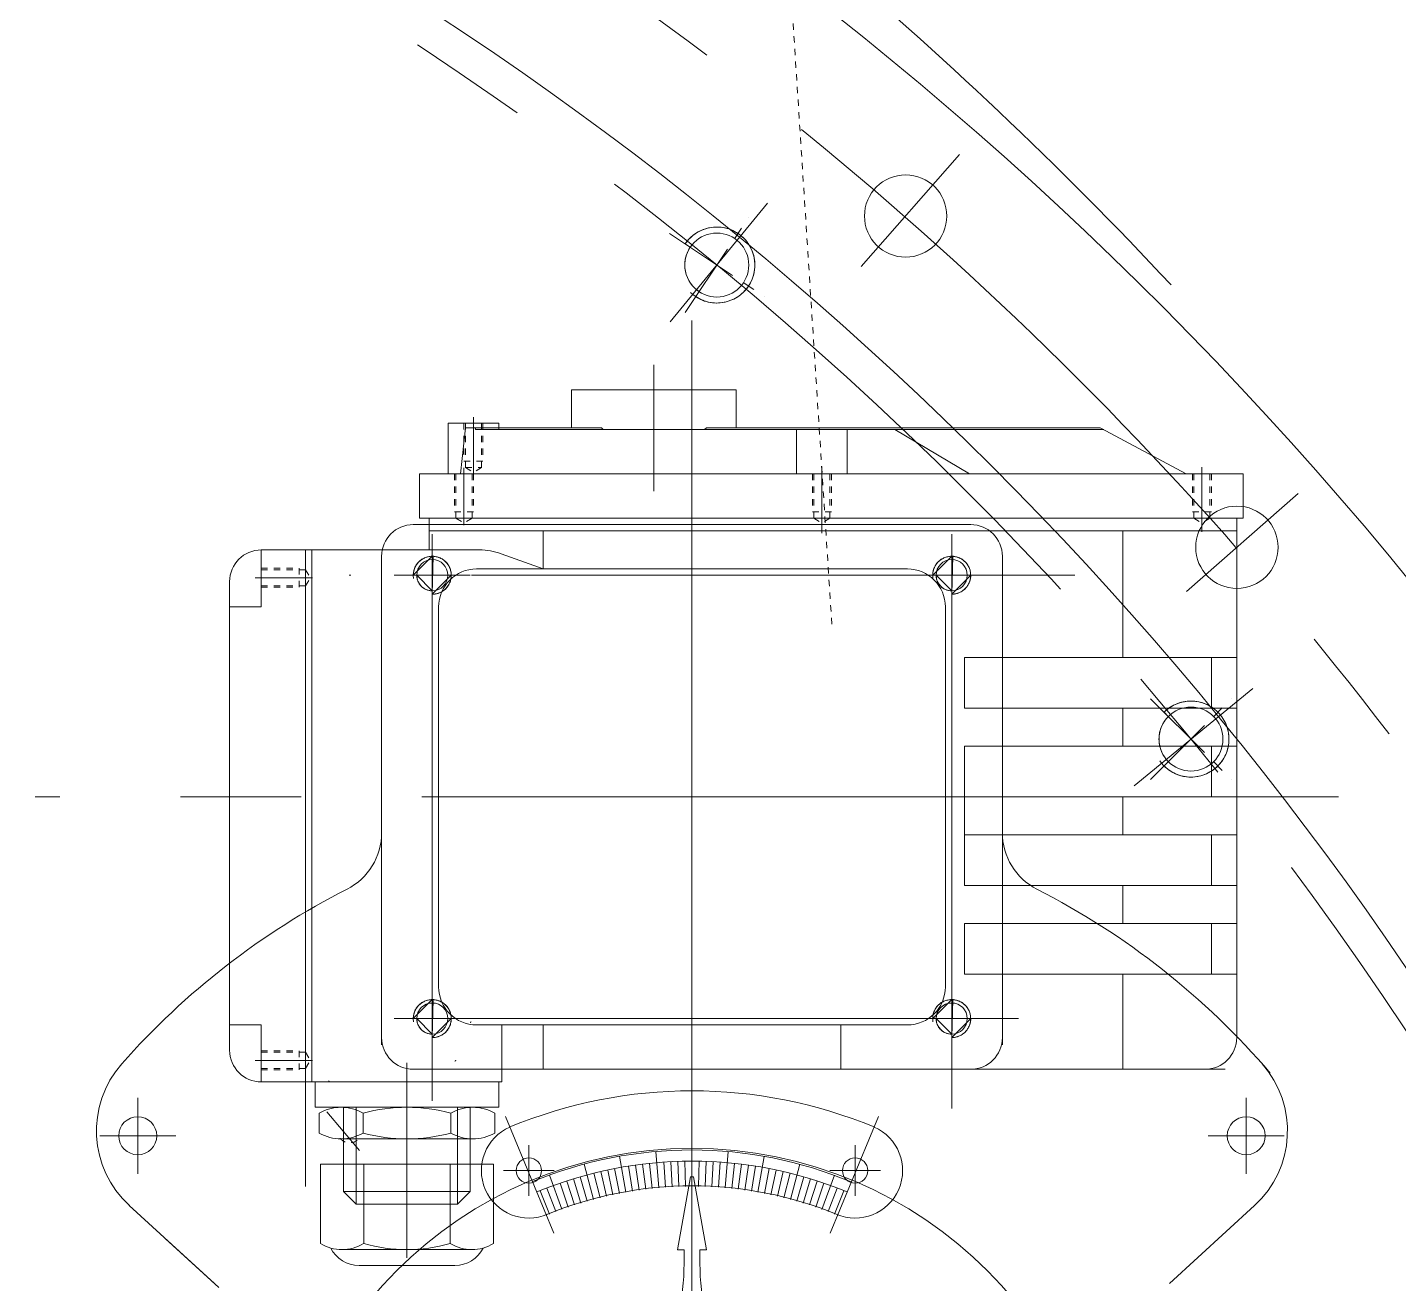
# Model space of a CAD drawing. Header units: inches. Extents: x 0 to 26418, y 0 to 20128.
# Drawn here: x 4236.7 to 4453.2, y 15981.8 to 16180.2 of the extents above; entities that cross this region are included whole.
import ezdxf

# ---------------------------------------------------------------- set-up
doc = ezdxf.new("R2010")
doc.units = ezdxf.units.IN
doc.header["$MEASUREMENT"] = 0
for name, pattern in [('ACAD_ISO02W100', [15, 12, -3]), ('CENTER', [50.8, 31.75, -6.35, 6.35, -6.35]), ('点画线', [18, 12, -2, 2, -2]), ('虚线', [2, 1, -1])]:
    doc.linetypes.add(name, pattern=pattern)
for name, color, linetype, lineweight in [('CAXA1', 5, 'CENTER', 5), ('中心线层', 5, 'CENTER', 5), ('尺寸线', 3, 'Continuous', 5), ('细实线层', 7, 'Continuous', 5), ('虚线层', 6, 'ACAD_ISO02W100', 5)]:
    doc.layers.add(name, color=color, linetype=linetype, lineweight=lineweight)

msp = doc.modelspace()

# ---------------------------------------------------------------- linework, layer by layer
at = {"color": 7, "lineweight": 5}
for p, q in [((4341.16, 16146.72), (4340.95, 16146.48)), ((4341.38, 16146.94), (4341.16, 16146.72)), ((4341.61, 16147.16), (4341.38, 16146.94)), ((4341.85, 16147.36), (4341.61, 16147.16)), ((4342.1, 16147.54), (4341.85, 16147.36)), ((4342.36, 16147.72), (4342.1, 16147.54)), ((4342.63, 16147.88), (4342.36, 16147.72)), ((4342.91, 16148.03), (4342.63, 16147.88)), ((4343.2, 16148.16), (4342.91, 16148.03)), ((4343.49, 16148.27), (4343.2, 16148.16)), ((4343.78, 16148.37), (4343.49, 16148.27)), ((4344.09, 16148.46), (4343.78, 16148.37)), ((4344.39, 16148.53), (4344.09, 16148.46)), ((4344.7, 16148.58), (4344.39, 16148.53)), ((4345.02, 16148.62), (4344.7, 16148.58)), ((4345.33, 16148.64), (4345.02, 16148.62)), ((4345.64, 16148.64), (4345.33, 16148.64)), ((4345.96, 16148.63), (4345.64, 16148.64)), ((4346.27, 16148.6), (4345.96, 16148.63)), ((4346.58, 16148.56), (4346.27, 16148.6)), ((4346.89, 16148.5), (4346.58, 16148.56)), ((4347.19, 16148.42), (4346.89, 16148.5)), ((4347.49, 16148.33), (4347.19, 16148.42)), ((4347.79, 16148.22), (4347.49, 16148.33)), ((4348.08, 16148.09), (4347.79, 16148.22)), ((4348.36, 16147.95), (4348.08, 16148.09)), ((4348.63, 16147.8), (4348.36, 16147.95)), ((4348.9, 16147.63), (4348.63, 16147.8)), ((4349.15, 16147.45), (4348.9, 16147.63)), ((4349.4, 16147.26), (4349.15, 16147.45)), ((4349.64, 16147.05), (4349.4, 16147.26)), ((4349.86, 16146.83), (4349.64, 16147.05)), ((4350.08, 16146.6), (4349.86, 16146.83)), ((4350.28, 16146.36), (4350.08, 16146.6)), ((4340.76, 16146.23), (4340.58, 16145.98)), ((4340.58, 16145.98), (4340.58, 16145.98)), ((4340.58, 16145.98), (4341.36, 16145.45)), ((4340.95, 16146.48), (4340.76, 16146.23)), ((4340.87, 16144.52), (4340.78, 16144.27)), ((4340.98, 16144.76), (4340.87, 16144.52)), ((4341.09, 16145), (4340.98, 16144.76)), ((4341.22, 16145.23), (4341.09, 16145)), ((4341.36, 16145.45), (4341.22, 16145.23)), ((4341.36, 16145.45), (4341.36, 16145.45)), ((4350.46, 16146.11), (4350.28, 16146.36)), ((4350.64, 16145.85), (4350.46, 16146.11)), ((4350.8, 16145.58), (4350.64, 16145.85)), ((4350.95, 16145.3), (4350.8, 16145.58)), ((4351.08, 16145.01), (4350.95, 16145.3)), ((4351.19, 16144.72), (4351.08, 16145.01)), ((4351.29, 16144.42), (4351.19, 16144.72)), ((4351.38, 16144.12), (4351.29, 16144.42)), ((4340.52, 16142.97), (4340.51, 16142.71)), ((4340.51, 16142.71), (4340.52, 16142.45)), ((4340.55, 16143.24), (4340.52, 16142.97)), ((4340.52, 16142.45), (4340.53, 16142.18)), ((4340.58, 16143.5), (4340.55, 16143.24)), ((4340.64, 16143.76), (4340.58, 16143.5)), ((4340.7, 16144.02), (4340.64, 16143.76)), ((4340.78, 16144.27), (4340.7, 16144.02)), ((4351.45, 16143.81), (4351.38, 16144.12)), ((4351.5, 16143.51), (4351.45, 16143.81)), ((4351.54, 16143.19), (4351.5, 16143.51)), ((4351.56, 16142.88), (4351.54, 16143.19)), ((4351.55, 16142.25), (4351.56, 16142.57)), ((4351.56, 16142.57), (4351.56, 16142.88)), ((4340.53, 16142.18), (4340.56, 16141.92)), ((4340.56, 16141.92), (4340.61, 16141.66)), ((4340.61, 16141.66), (4340.67, 16141.4)), ((4340.67, 16141.4), (4340.74, 16141.15)), ((4340.74, 16141.15), (4340.82, 16140.9)), ((4340.82, 16140.9), (4340.92, 16140.65)), ((4340.92, 16140.65), (4341.03, 16140.41)), ((4341.03, 16140.41), (4341.16, 16140.18)), ((4341.16, 16140.18), (4341.29, 16139.95)), ((4350.87, 16139.85), (4351.01, 16140.13)), ((4351.01, 16140.13), (4351.14, 16140.42)), ((4351.14, 16140.42), (4351.25, 16140.72)), ((4351.25, 16140.72), (4351.34, 16141.02)), ((4351.34, 16141.02), (4351.42, 16141.32)), ((4351.42, 16141.32), (4351.48, 16141.63)), ((4351.48, 16141.63), (4351.52, 16141.94)), ((4351.52, 16141.94), (4351.55, 16142.25)), ((4341.29, 16139.95), (4341.44, 16139.73)), ((4341.44, 16139.73), (4341.6, 16139.52)), ((4341.6, 16139.52), (4341.77, 16139.31)), ((4341.77, 16139.31), (4341.94, 16139.12)), ((4341.94, 16139.12), (4342.13, 16138.93)), ((4342.13, 16138.93), (4342.33, 16138.76)), ((4342.76, 16138.44), (4342.23, 16137.66)), ((4342.33, 16138.76), (4342.54, 16138.6)), ((4342.54, 16138.6), (4342.76, 16138.44)), ((4342.76, 16138.44), (4342.76, 16138.44)), ((4349.03, 16137.74), (4349.28, 16137.93)), ((4349.28, 16137.93), (4349.52, 16138.13)), ((4349.52, 16138.13), (4349.75, 16138.35)), ((4349.75, 16138.35), (4349.97, 16138.57)), ((4349.97, 16138.57), (4350.18, 16138.81)), ((4350.18, 16138.81), (4350.37, 16139.05)), ((4350.37, 16139.05), (4350.55, 16139.31)), ((4350.55, 16139.31), (4350.72, 16139.58)), ((4350.55, 16139.31), (4350.55, 16139.31)), ((4350.72, 16139.58), (4350.87, 16139.85)), ((4342.23, 16137.66), (4342.23, 16137.66)), ((4342.23, 16137.66), (4342.5, 16137.49)), ((4342.5, 16137.49), (4342.77, 16137.33)), ((4342.77, 16137.33), (4343.05, 16137.2)), ((4343.05, 16137.2), (4343.34, 16137.07)), ((4343.34, 16137.07), (4343.64, 16136.96)), ((4343.64, 16136.96), (4343.94, 16136.87)), ((4343.94, 16136.87), (4344.24, 16136.79)), ((4344.24, 16136.79), (4344.55, 16136.73)), ((4344.55, 16136.73), (4344.86, 16136.69)), ((4344.86, 16136.69), (4345.17, 16136.66)), ((4345.17, 16136.66), (4345.49, 16136.64)), ((4345.49, 16136.64), (4345.8, 16136.65)), ((4345.8, 16136.65), (4346.11, 16136.67)), ((4346.11, 16136.67), (4346.43, 16136.71)), ((4346.43, 16136.71), (4346.73, 16136.76)), ((4346.73, 16136.76), (4347.04, 16136.83)), ((4347.04, 16136.83), (4347.34, 16136.91)), ((4347.34, 16136.91), (4347.64, 16137.02)), ((4347.64, 16137.02), (4347.93, 16137.13)), ((4347.93, 16137.13), (4348.22, 16137.26)), ((4348.22, 16137.26), (4348.5, 16137.41)), ((4348.5, 16137.41), (4348.77, 16137.57)), ((4348.77, 16137.57), (4349.03, 16137.74)), ((4322.64, 16122.96), (4348.64, 16122.96)), ((4322.64, 16122.96), (4322.64, 16116.96)), ((4348.64, 16122.96), (4348.64, 16116.96)), ((4303.14, 16117.66), (4303.14, 16109.66)), ((4303.14, 16117.66), (4311.14, 16117.66)), ((4305.08, 16109.66), (4305.88, 16116.96)), ((4305.88, 16116.96), (4327.34, 16116.96)), ((4307.44, 16116.96), (4307.44, 16116.66)), ((4307.44, 16116.66), (4406.64, 16116.66)), ((4311.14, 16117.66), (4311.14, 16116.66)), ((4327.64, 16116.66), (4327.34, 16116.96)), ((4343.63, 16116.66), (4343.93, 16116.96)), ((4343.93, 16116.96), (4405.95, 16116.96)), ((4358.14, 16116.66), (4358.14, 16109.66)), ((4366.14, 16116.66), (4366.14, 16109.66)), ((4385.47, 16109.66), (4373.64, 16116.66)), ((4419.64, 16109.66), (4406.19, 16116.9)), ((4298.64, 16109.66), (4428.64, 16109.66)), ((4298.64, 16109.66), (4298.64, 16102.66)), ((4428.64, 16109.66), (4428.64, 16102.66)), ((4297.64, 16101.66), (4385.64, 16101.66)), ((4298.64, 16102.66), (4428.64, 16102.66)), ((4300.14, 16102.66), (4300.14, 16097.66)), ((4427.64, 16102.66), (4427.64, 16020.66)), ((4300.14, 16100.66), (4427.64, 16100.66)), ((4318.14, 16100.66), (4318.14, 16094.66)), ((4409.64, 16100.66), (4409.64, 16080.66)), ((4273.64, 16088.66), (4273.64, 16097.66)), ((4273.64, 16097.66), (4308.1, 16097.66)), ((4280.64, 16097.66), (4280.64, 16013.66)), ((4281.64, 16097.66), (4281.64, 16013.66)), ((4311.51, 16097.06), (4318.14, 16094.66)), ((4297.64, 16093.66), (4300.64, 16096.66)), ((4297.84, 16094.73), (4297.78, 16094.59)), ((4297.9, 16094.88), (4297.84, 16094.73)), ((4297.96, 16095.02), (4297.9, 16094.88)), ((4298.04, 16095.16), (4297.96, 16095.02)), ((4298.12, 16095.29), (4298.04, 16095.16)), ((4298.21, 16095.42), (4298.12, 16095.29)), ((4298.31, 16095.55), (4298.21, 16095.42)), ((4298.41, 16095.67), (4298.31, 16095.55)), ((4298.52, 16095.78), (4298.41, 16095.67)), ((4298.63, 16095.89), (4298.52, 16095.78)), ((4298.75, 16095.99), (4298.63, 16095.89)), ((4298.87, 16096.09), (4298.75, 16095.99)), ((4299, 16096.18), (4298.87, 16096.09)), ((4299.14, 16096.26), (4299, 16096.18)), ((4299.28, 16096.33), (4299.14, 16096.26)), ((4299.42, 16096.4), (4299.28, 16096.33)), ((4299.56, 16096.46), (4299.42, 16096.4)), ((4299.71, 16096.51), (4299.56, 16096.46)), ((4299.86, 16096.56), (4299.71, 16096.51)), ((4300.01, 16096.59), (4299.86, 16096.56)), ((4300.17, 16096.62), (4300.01, 16096.59)), ((4300.32, 16096.64), (4300.17, 16096.62)), ((4300.48, 16096.66), (4300.32, 16096.64)), ((4300.64, 16096.66), (4300.48, 16096.66)), ((4300.8, 16096.66), (4300.64, 16090.66)), ((4300.95, 16096.64), (4300.8, 16096.66)), ((4301.11, 16096.62), (4300.95, 16096.64)), ((4301.26, 16096.59), (4301.11, 16096.62)), ((4301.41, 16096.56), (4301.26, 16096.59)), ((4301.57, 16096.51), (4301.41, 16096.56)), ((4301.71, 16096.46), (4301.57, 16096.51)), ((4301.86, 16096.4), (4301.71, 16096.46)), ((4302, 16096.33), (4301.86, 16096.4)), ((4302.14, 16096.26), (4302, 16096.33)), ((4302.27, 16096.18), (4302.14, 16096.26)), ((4302.4, 16096.09), (4302.27, 16096.18)), ((4302.53, 16095.99), (4302.4, 16096.09)), ((4302.65, 16095.89), (4302.53, 16095.99)), ((4302.76, 16095.78), (4302.65, 16095.89)), ((4302.87, 16095.67), (4302.76, 16095.78)), ((4302.97, 16095.55), (4302.87, 16095.67)), ((4303.07, 16095.42), (4302.97, 16095.55)), ((4303.15, 16095.29), (4303.07, 16095.42)), ((4303.24, 16095.16), (4303.15, 16095.29)), ((4303.31, 16095.02), (4303.24, 16095.16)), ((4303.38, 16094.88), (4303.31, 16095.02)), ((4303.44, 16094.73), (4303.38, 16094.88)), ((4303.49, 16094.59), (4303.44, 16094.73)), ((4307.64, 16094.66), (4375.64, 16094.66)), ((4379.64, 16093.66), (4382.64, 16096.66)), ((4379.84, 16094.73), (4379.78, 16094.59)), ((4379.9, 16094.88), (4379.84, 16094.73)), ((4379.96, 16095.02), (4379.9, 16094.88)), ((4380.04, 16095.16), (4379.96, 16095.02)), ((4380.12, 16095.29), (4380.04, 16095.16)), ((4380.21, 16095.42), (4380.12, 16095.29)), ((4380.31, 16095.55), (4380.21, 16095.42)), ((4380.41, 16095.67), (4380.31, 16095.55)), ((4380.52, 16095.78), (4380.41, 16095.67)), ((4380.63, 16095.89), (4380.52, 16095.78)), ((4380.75, 16095.99), (4380.63, 16095.89)), ((4380.87, 16096.09), (4380.75, 16095.99)), ((4381, 16096.18), (4380.87, 16096.09)), ((4381.14, 16096.26), (4381, 16096.18)), ((4381.28, 16096.33), (4381.14, 16096.26)), ((4381.42, 16096.4), (4381.28, 16096.33)), ((4381.56, 16096.46), (4381.42, 16096.4)), ((4381.71, 16096.51), (4381.56, 16096.46)), ((4381.86, 16096.56), (4381.71, 16096.51)), ((4382.01, 16096.59), (4381.86, 16096.56)), ((4382.17, 16096.62), (4382.01, 16096.59)), ((4382.32, 16096.64), (4382.17, 16096.62)), ((4382.48, 16096.66), (4382.32, 16096.64)), ((4382.64, 16096.66), (4382.48, 16096.66)), ((4382.8, 16096.66), (4382.64, 16090.66)), ((4382.95, 16096.64), (4382.8, 16096.66)), ((4383.11, 16096.62), (4382.95, 16096.64)), ((4383.26, 16096.59), (4383.11, 16096.62)), ((4383.41, 16096.56), (4383.26, 16096.59)), ((4383.57, 16096.51), (4383.41, 16096.56)), ((4383.71, 16096.46), (4383.57, 16096.51)), ((4383.86, 16096.4), (4383.71, 16096.46)), ((4384, 16096.33), (4383.86, 16096.4)), ((4384.14, 16096.26), (4384, 16096.33)), ((4384.27, 16096.18), (4384.14, 16096.26)), ((4384.4, 16096.09), (4384.27, 16096.18)), ((4384.53, 16095.99), (4384.4, 16096.09)), ((4384.65, 16095.89), (4384.53, 16095.99)), ((4384.76, 16095.78), (4384.65, 16095.89)), ((4384.87, 16095.67), (4384.76, 16095.78)), ((4384.97, 16095.55), (4384.87, 16095.67)), ((4385.07, 16095.42), (4384.97, 16095.55)), ((4385.15, 16095.29), (4385.07, 16095.42)), ((4385.24, 16095.16), (4385.15, 16095.29)), ((4385.31, 16095.02), (4385.24, 16095.16)), ((4385.38, 16094.88), (4385.31, 16095.02)), ((4385.44, 16094.73), (4385.38, 16094.88)), ((4385.49, 16094.59), (4385.44, 16094.73)), ((4268.64, 16092.66), (4268.64, 16018.66)), ((4297.65, 16093.97), (4297.64, 16093.82)), ((4297.64, 16093.82), (4297.64, 16093.66)), ((4298.18, 16093.66), (4297.64, 16093.66)), ((4297.64, 16093.66), (4303.64, 16093.66)), ((4297.67, 16094.13), (4297.65, 16093.97)), ((4297.7, 16094.28), (4297.67, 16094.13)), ((4297.74, 16094.44), (4297.7, 16094.28)), ((4297.78, 16094.59), (4297.74, 16094.44)), ((4300.64, 16091.2), (4298.18, 16093.66)), ((4298.18, 16093.66), (4298.18, 16093.53)), ((4300.64, 16091.2), (4298.18, 16093.66)), ((4298.18, 16093.53), (4298.19, 16093.4)), ((4298.19, 16093.4), (4298.21, 16093.28)), ((4298.21, 16093.28), (4298.23, 16093.15)), ((4298.23, 16093.15), (4298.26, 16093.02)), ((4298.26, 16093.02), (4298.3, 16092.9)), ((4298.3, 16092.9), (4298.34, 16092.78)), ((4298.34, 16092.78), (4298.39, 16092.66)), ((4298.39, 16092.66), (4298.45, 16092.54)), ((4298.45, 16092.54), (4298.51, 16092.43)), ((4303.64, 16093.66), (4300.64, 16090.66)), ((4303.38, 16092.44), (4303.44, 16092.58)), ((4303.44, 16092.58), (4303.49, 16092.73)), ((4303.54, 16094.44), (4303.49, 16094.59)), ((4303.49, 16092.73), (4303.54, 16092.88)), ((4303.57, 16094.28), (4303.54, 16094.44)), ((4303.54, 16092.88), (4303.57, 16093.04)), ((4303.6, 16094.13), (4303.57, 16094.28)), ((4303.57, 16093.04), (4303.6, 16093.19)), ((4303.62, 16093.97), (4303.6, 16094.13)), ((4303.6, 16093.19), (4303.62, 16093.35)), ((4303.63, 16093.82), (4303.62, 16093.97)), ((4303.62, 16093.35), (4303.63, 16093.5)), ((4303.64, 16093.66), (4303.63, 16093.82)), ((4303.63, 16093.5), (4303.64, 16093.66)), ((4379.65, 16093.97), (4379.64, 16093.82)), ((4379.64, 16093.82), (4379.64, 16093.66)), ((4380.18, 16093.66), (4379.64, 16093.66)), ((4379.64, 16093.66), (4385.64, 16093.66)), ((4379.67, 16094.13), (4379.65, 16093.97)), ((4379.7, 16094.28), (4379.67, 16094.13)), ((4379.74, 16094.44), (4379.7, 16094.28)), ((4379.78, 16094.59), (4379.74, 16094.44)), ((4382.64, 16091.2), (4380.18, 16093.66)), ((4380.18, 16093.66), (4380.18, 16093.53)), ((4382.64, 16091.2), (4380.18, 16093.66)), ((4380.18, 16093.53), (4380.19, 16093.4)), ((4380.19, 16093.4), (4380.21, 16093.28)), ((4380.21, 16093.28), (4380.23, 16093.15)), ((4380.23, 16093.15), (4380.26, 16093.02)), ((4380.26, 16093.02), (4380.3, 16092.9)), ((4380.3, 16092.9), (4380.34, 16092.78)), ((4380.34, 16092.78), (4380.39, 16092.66)), ((4380.39, 16092.66), (4380.45, 16092.54)), ((4380.45, 16092.54), (4380.51, 16092.43)), ((4385.64, 16093.66), (4382.64, 16090.66)), ((4385.38, 16092.44), (4385.44, 16092.58)), ((4385.44, 16092.58), (4385.49, 16092.73)), ((4385.54, 16094.44), (4385.49, 16094.59)), ((4385.49, 16092.73), (4385.54, 16092.88)), ((4385.57, 16094.28), (4385.54, 16094.44)), ((4385.54, 16092.88), (4385.57, 16093.04)), ((4385.6, 16094.13), (4385.57, 16094.28)), ((4385.57, 16093.04), (4385.6, 16093.19)), ((4385.62, 16093.97), (4385.6, 16094.13)), ((4385.6, 16093.19), (4385.62, 16093.35)), ((4385.63, 16093.82), (4385.62, 16093.97)), ((4385.62, 16093.35), (4385.63, 16093.5)), ((4385.64, 16093.66), (4385.63, 16093.82)), ((4385.63, 16093.5), (4385.64, 16093.66)), ((4298.51, 16092.43), (4298.58, 16092.32)), ((4298.58, 16092.32), (4298.65, 16092.21)), ((4298.65, 16092.21), (4298.73, 16092.11)), ((4298.73, 16092.11), (4298.81, 16092.01)), ((4298.81, 16092.01), (4298.9, 16091.92)), ((4298.9, 16091.92), (4298.99, 16091.83)), ((4298.99, 16091.83), (4299.09, 16091.75)), ((4299.09, 16091.75), (4299.19, 16091.67)), ((4299.19, 16091.67), (4299.3, 16091.6)), ((4299.3, 16091.6), (4299.41, 16091.53)), ((4299.41, 16091.53), (4299.52, 16091.47)), ((4299.52, 16091.47), (4299.64, 16091.41)), ((4299.64, 16091.41), (4299.76, 16091.36)), ((4299.76, 16091.36), (4299.88, 16091.32)), ((4299.88, 16091.32), (4300, 16091.28)), ((4300, 16091.28), (4300.13, 16091.25)), ((4300.13, 16091.25), (4300.25, 16091.23)), ((4300.25, 16091.23), (4300.38, 16091.21)), ((4300.38, 16091.21), (4300.51, 16091.2)), ((4300.51, 16091.2), (4300.64, 16091.2)), ((4300.64, 16090.66), (4300.64, 16091.2)), ((4300.64, 16090.66), (4300.8, 16090.66)), ((4300.8, 16090.66), (4300.95, 16090.68)), ((4300.95, 16090.68), (4301.11, 16090.7)), ((4301.11, 16090.7), (4301.26, 16090.73)), ((4301.26, 16090.73), (4301.41, 16090.76)), ((4301.41, 16090.76), (4301.57, 16090.81)), ((4301.57, 16090.81), (4301.71, 16090.86)), ((4301.71, 16090.86), (4301.86, 16090.92)), ((4301.86, 16090.92), (4302, 16090.99)), ((4302, 16090.99), (4302.14, 16091.06)), ((4302.14, 16091.06), (4302.27, 16091.14)), ((4302.27, 16091.14), (4302.4, 16091.23)), ((4302.4, 16091.23), (4302.53, 16091.33)), ((4302.53, 16091.33), (4302.65, 16091.43)), ((4302.65, 16091.43), (4302.76, 16091.54)), ((4302.76, 16091.54), (4302.87, 16091.65)), ((4302.87, 16091.65), (4302.97, 16091.77)), ((4302.97, 16091.77), (4303.07, 16091.9)), ((4303.07, 16091.9), (4303.15, 16092.03)), ((4303.15, 16092.03), (4303.24, 16092.16)), ((4303.24, 16092.16), (4303.31, 16092.3)), ((4303.31, 16092.3), (4303.38, 16092.44)), ((4380.51, 16092.43), (4380.58, 16092.32)), ((4380.58, 16092.32), (4380.65, 16092.21)), ((4380.65, 16092.21), (4380.73, 16092.11)), ((4380.73, 16092.11), (4380.81, 16092.01)), ((4380.81, 16092.01), (4380.9, 16091.92)), ((4380.9, 16091.92), (4380.99, 16091.83)), ((4380.99, 16091.83), (4381.09, 16091.75)), ((4381.09, 16091.75), (4381.19, 16091.67)), ((4381.19, 16091.67), (4381.3, 16091.6)), ((4381.3, 16091.6), (4381.41, 16091.53)), ((4381.41, 16091.53), (4381.52, 16091.47)), ((4381.52, 16091.47), (4381.64, 16091.41)), ((4381.64, 16091.41), (4381.76, 16091.36)), ((4381.76, 16091.36), (4381.88, 16091.32)), ((4381.88, 16091.32), (4382, 16091.28)), ((4382, 16091.28), (4382.13, 16091.25)), ((4382.13, 16091.25), (4382.25, 16091.23)), ((4382.25, 16091.23), (4382.38, 16091.21)), ((4382.38, 16091.21), (4382.51, 16091.2)), ((4382.51, 16091.2), (4382.64, 16091.2)), ((4382.64, 16090.66), (4382.64, 16091.2)), ((4382.64, 16090.66), (4382.8, 16090.66)), ((4382.8, 16090.66), (4382.95, 16090.68)), ((4382.95, 16090.68), (4383.11, 16090.7)), ((4383.11, 16090.7), (4383.26, 16090.73)), ((4383.26, 16090.73), (4383.41, 16090.76)), ((4383.41, 16090.76), (4383.57, 16090.81)), ((4383.57, 16090.81), (4383.71, 16090.86)), ((4383.71, 16090.86), (4383.86, 16090.92)), ((4383.86, 16090.92), (4384, 16090.99)), ((4384, 16090.99), (4384.14, 16091.06)), ((4384.14, 16091.06), (4384.27, 16091.14)), ((4384.27, 16091.14), (4384.4, 16091.23)), ((4384.4, 16091.23), (4384.53, 16091.33)), ((4384.53, 16091.33), (4384.65, 16091.43)), ((4384.65, 16091.43), (4384.76, 16091.54)), ((4384.76, 16091.54), (4384.87, 16091.65)), ((4384.87, 16091.65), (4384.97, 16091.77)), ((4384.97, 16091.77), (4385.07, 16091.9)), ((4385.07, 16091.9), (4385.15, 16092.03)), ((4385.15, 16092.03), (4385.24, 16092.16)), ((4385.24, 16092.16), (4385.31, 16092.3)), ((4385.31, 16092.3), (4385.38, 16092.44)), ((4268.64, 16088.66), (4273.64, 16088.66)), ((4301.64, 16088.66), (4301.64, 16028.66)), ((4381.64, 16088.66), (4381.64, 16028.66)), ((4384.64, 16080.66), (4427.64, 16080.66)), ((4384.64, 16080.66), (4384.64, 16072.66)), ((4423.64, 16080.66), (4423.64, 16072.66)), ((4417.42, 16072.99), (4417.15, 16072.82)), ((4417.69, 16073.14), (4417.42, 16072.99)), ((4417.98, 16073.27), (4417.69, 16073.14)), ((4418.27, 16073.39), (4417.98, 16073.27)), ((4418.56, 16073.5), (4418.27, 16073.39)), ((4418.86, 16073.59), (4418.56, 16073.5)), ((4419.17, 16073.66), (4418.86, 16073.59)), ((4419.48, 16073.72), (4419.17, 16073.66)), ((4419.79, 16073.76), (4419.48, 16073.72)), ((4420.1, 16073.78), (4419.79, 16073.76)), ((4420.42, 16073.79), (4420.1, 16073.78)), ((4420.73, 16073.78), (4420.42, 16073.79)), ((4421.04, 16073.76), (4420.73, 16073.78)), ((4421.36, 16073.72), (4421.04, 16073.76)), ((4421.66, 16073.66), (4421.36, 16073.72)), ((4421.97, 16073.59), (4421.66, 16073.66)), ((4422.27, 16073.5), (4421.97, 16073.59)), ((4422.57, 16073.39), (4422.27, 16073.5)), ((4422.86, 16073.27), (4422.57, 16073.39)), ((4423.14, 16073.14), (4422.86, 16073.27)), ((4423.42, 16072.99), (4423.14, 16073.14)), ((4423.69, 16072.82), (4423.42, 16072.99)), ((4384.64, 16072.66), (4427.64, 16072.66)), ((4409.64, 16072.66), (4409.64, 16066.66)), ((4416.4, 16072.25), (4416.17, 16072.03)), ((4416.17, 16072.03), (4416.17, 16072.03)), ((4416.17, 16072.03), (4416.84, 16071.36)), ((4416.49, 16070.97), (4416.33, 16070.76)), ((4416.64, 16072.45), (4416.4, 16072.25)), ((4416.66, 16071.17), (4416.49, 16070.97)), ((4416.89, 16072.65), (4416.64, 16072.45)), ((4416.84, 16071.36), (4416.66, 16071.17)), ((4416.84, 16071.36), (4416.84, 16071.36)), ((4417.15, 16072.82), (4416.89, 16072.65)), ((4423.94, 16072.65), (4423.69, 16072.82)), ((4424.19, 16072.45), (4423.94, 16072.65)), ((4424.43, 16072.25), (4424.19, 16072.45)), ((4424.66, 16072.03), (4424.43, 16072.25)), ((4424.88, 16071.81), (4424.66, 16072.03)), ((4425.08, 16071.57), (4424.88, 16071.81)), ((4425.27, 16071.32), (4425.08, 16071.57)), ((4425.45, 16071.06), (4425.27, 16071.32)), ((4425.61, 16070.79), (4425.45, 16071.06)), ((4415.48, 16068.84), (4415.43, 16068.58)), ((4415.54, 16069.1), (4415.48, 16068.84)), ((4415.61, 16069.35), (4415.54, 16069.1)), ((4415.7, 16069.6), (4415.61, 16069.35)), ((4415.8, 16069.85), (4415.7, 16069.6)), ((4415.92, 16070.09), (4415.8, 16069.85)), ((4416.04, 16070.32), (4415.92, 16070.09)), ((4416.18, 16070.54), (4416.04, 16070.32)), ((4416.33, 16070.76), (4416.18, 16070.54)), ((4425.76, 16070.52), (4425.61, 16070.79)), ((4425.9, 16070.23), (4425.76, 16070.52)), ((4426.02, 16069.94), (4425.9, 16070.23)), ((4426.12, 16069.65), (4426.02, 16069.94)), ((4426.21, 16069.34), (4426.12, 16069.65)), ((4426.29, 16069.04), (4426.21, 16069.34)), ((4426.34, 16068.73), (4426.29, 16069.04)), ((4426.38, 16068.42), (4426.34, 16068.73)), ((4384.64, 16066.66), (4427.64, 16066.66)), ((4384.64, 16066.66), (4384.64, 16058.66)), ((4415.37, 16068.06), (4415.36, 16067.79)), ((4415.36, 16067.79), (4415.37, 16067.53)), ((4415.39, 16068.32), (4415.37, 16068.06)), ((4415.37, 16067.53), (4415.39, 16067.26)), ((4415.43, 16068.58), (4415.39, 16068.32)), ((4415.39, 16067.26), (4415.43, 16067)), ((4415.43, 16067), (4415.48, 16066.74)), ((4415.48, 16066.74), (4415.54, 16066.48)), ((4423.64, 16066.66), (4423.64, 16058.66)), ((4426.21, 16066.24), (4426.29, 16066.54)), ((4426.29, 16066.54), (4426.34, 16066.85)), ((4426.34, 16066.85), (4426.38, 16067.16)), ((4426.41, 16068.11), (4426.38, 16068.42)), ((4426.38, 16067.16), (4426.41, 16067.48)), ((4426.42, 16067.79), (4426.41, 16068.11)), ((4426.41, 16067.48), (4426.42, 16067.79)), ((4415.54, 16066.48), (4415.61, 16066.23)), ((4415.61, 16066.23), (4415.7, 16065.98)), ((4415.7, 16065.98), (4415.8, 16065.74)), ((4415.8, 16065.74), (4415.92, 16065.5)), ((4415.92, 16065.5), (4416.04, 16065.26)), ((4416.04, 16065.26), (4416.18, 16065.04)), ((4416.18, 16065.04), (4416.33, 16064.82)), ((4416.33, 16064.82), (4416.49, 16064.61)), ((4416.49, 16064.61), (4416.66, 16064.41)), ((4416.66, 16064.41), (4416.84, 16064.22)), ((4425.27, 16064.26), (4425.45, 16064.52)), ((4425.45, 16064.52), (4425.61, 16064.79)), ((4425.61, 16064.79), (4425.76, 16065.07)), ((4425.76, 16065.07), (4425.9, 16065.35)), ((4425.9, 16065.35), (4426.02, 16065.64)), ((4426.02, 16065.64), (4426.12, 16065.94)), ((4426.12, 16065.94), (4426.21, 16066.24)), ((4416.84, 16064.22), (4416.17, 16063.55)), ((4416.17, 16063.55), (4416.17, 16063.55)), ((4416.17, 16063.55), (4416.4, 16063.33)), ((4416.4, 16063.33), (4416.64, 16063.13)), ((4416.64, 16063.13), (4416.89, 16062.94)), ((4416.84, 16064.22), (4416.84, 16064.22)), ((4416.89, 16062.94), (4417.15, 16062.76)), ((4417.15, 16062.76), (4417.42, 16062.6)), ((4417.42, 16062.6), (4417.69, 16062.45)), ((4417.69, 16062.45), (4417.98, 16062.31)), ((4417.98, 16062.31), (4418.27, 16062.19)), ((4418.27, 16062.19), (4418.56, 16062.08)), ((4422.27, 16062.08), (4422.57, 16062.19)), ((4422.57, 16062.19), (4422.86, 16062.31)), ((4422.86, 16062.31), (4423.14, 16062.45)), ((4423.14, 16062.45), (4423.42, 16062.6)), ((4423.42, 16062.6), (4423.69, 16062.76)), ((4423.69, 16062.76), (4423.94, 16062.94)), ((4423.94, 16062.94), (4424.19, 16063.13)), ((4424.19, 16063.13), (4424.43, 16063.33)), ((4424.43, 16063.33), (4424.66, 16063.55)), ((4424.66, 16063.55), (4424.88, 16063.78)), ((4424.66, 16063.55), (4424.66, 16063.55)), ((4424.88, 16063.78), (4425.08, 16064.02)), ((4425.08, 16064.02), (4425.27, 16064.26)), ((4418.56, 16062.08), (4418.86, 16062)), ((4418.86, 16062), (4419.17, 16061.92)), ((4419.17, 16061.92), (4419.48, 16061.87)), ((4419.48, 16061.87), (4419.79, 16061.82)), ((4419.79, 16061.82), (4420.1, 16061.8)), ((4420.1, 16061.8), (4420.42, 16061.79)), ((4420.42, 16061.79), (4420.73, 16061.8)), ((4420.73, 16061.8), (4421.04, 16061.82)), ((4421.04, 16061.82), (4421.36, 16061.87)), ((4421.36, 16061.87), (4421.66, 16061.92)), ((4421.66, 16061.92), (4421.97, 16062)), ((4421.97, 16062), (4422.27, 16062.08)), ((4384.64, 16058.66), (4427.64, 16058.66)), ((4409.64, 16058.66), (4409.64, 16052.66)), ((4384.64, 16052.66), (4427.64, 16052.66)), ((4384.64, 16052.66), (4384.64, 16044.66)), ((4423.64, 16052.66), (4423.64, 16044.66)), ((4384.64, 16044.66), (4427.64, 16044.66)), ((4409.64, 16044.66), (4409.64, 16038.66)), ((4384.64, 16038.66), (4427.64, 16038.66)), ((4384.64, 16038.66), (4384.64, 16030.66)), ((4423.64, 16038.66), (4423.64, 16030.66)), ((4384.64, 16030.66), (4427.64, 16030.66)), ((4409.64, 16030.66), (4409.64, 16015.66)), ((4297.64, 16023.66), (4300.64, 16026.66)), ((4298.21, 16025.42), (4298.12, 16025.29)), ((4298.31, 16025.55), (4298.21, 16025.42)), ((4298.41, 16025.67), (4298.31, 16025.55)), ((4298.52, 16025.78), (4298.41, 16025.67)), ((4298.63, 16025.89), (4298.52, 16025.78)), ((4298.75, 16025.99), (4298.63, 16025.89)), ((4298.87, 16026.09), (4298.75, 16025.99)), ((4299, 16026.18), (4298.87, 16026.09)), ((4299.14, 16026.26), (4299, 16026.18)), ((4299.28, 16026.33), (4299.14, 16026.26)), ((4299.42, 16026.4), (4299.28, 16026.33)), ((4299.56, 16026.46), (4299.42, 16026.4)), ((4299.71, 16026.51), (4299.56, 16026.46)), ((4299.86, 16026.56), (4299.71, 16026.51)), ((4300.01, 16026.59), (4299.86, 16026.56)), ((4300.17, 16026.62), (4300.01, 16026.59)), ((4300.32, 16026.64), (4300.17, 16026.62)), ((4300.48, 16026.66), (4300.32, 16026.64)), ((4300.64, 16026.66), (4300.48, 16026.66)), ((4300.8, 16026.66), (4300.64, 16020.66)), ((4300.95, 16026.64), (4300.8, 16026.66)), ((4301.11, 16026.62), (4300.95, 16026.64)), ((4301.26, 16026.59), (4301.11, 16026.62)), ((4301.41, 16026.56), (4301.26, 16026.59)), ((4301.57, 16026.51), (4301.41, 16026.56)), ((4301.71, 16026.46), (4301.57, 16026.51)), ((4301.86, 16026.4), (4301.71, 16026.46)), ((4302, 16026.33), (4301.86, 16026.4)), ((4302.14, 16026.26), (4302, 16026.33)), ((4302.27, 16026.18), (4302.14, 16026.26)), ((4302.4, 16026.09), (4302.27, 16026.18)), ((4302.53, 16025.99), (4302.4, 16026.09)), ((4302.65, 16025.89), (4302.53, 16025.99)), ((4302.76, 16025.78), (4302.65, 16025.89)), ((4302.87, 16025.67), (4302.76, 16025.78)), ((4302.97, 16025.55), (4302.87, 16025.67)), ((4303.07, 16025.42), (4302.97, 16025.55)), ((4303.15, 16025.29), (4303.07, 16025.42)), ((4379.64, 16023.66), (4382.64, 16026.66)), ((4380.21, 16025.42), (4380.12, 16025.29)), ((4380.31, 16025.55), (4380.21, 16025.42)), ((4380.41, 16025.67), (4380.31, 16025.55)), ((4380.52, 16025.78), (4380.41, 16025.67)), ((4380.63, 16025.89), (4380.52, 16025.78)), ((4380.75, 16025.99), (4380.63, 16025.89)), ((4380.87, 16026.09), (4380.75, 16025.99)), ((4381, 16026.18), (4380.87, 16026.09)), ((4381.14, 16026.26), (4381, 16026.18)), ((4381.28, 16026.33), (4381.14, 16026.26)), ((4381.42, 16026.4), (4381.28, 16026.33)), ((4381.56, 16026.46), (4381.42, 16026.4)), ((4381.71, 16026.51), (4381.56, 16026.46)), ((4381.86, 16026.56), (4381.71, 16026.51)), ((4382.01, 16026.59), (4381.86, 16026.56)), ((4382.17, 16026.62), (4382.01, 16026.59)), ((4382.32, 16026.64), (4382.17, 16026.62)), ((4382.48, 16026.66), (4382.32, 16026.64)), ((4382.64, 16026.66), (4382.48, 16026.66)), ((4382.8, 16026.66), (4382.64, 16020.66)), ((4382.95, 16026.64), (4382.8, 16026.66)), ((4383.11, 16026.62), (4382.95, 16026.64)), ((4383.26, 16026.59), (4383.11, 16026.62)), ((4383.41, 16026.56), (4383.26, 16026.59)), ((4383.57, 16026.51), (4383.41, 16026.56)), ((4383.71, 16026.46), (4383.57, 16026.51)), ((4383.86, 16026.4), (4383.71, 16026.46)), ((4384, 16026.33), (4383.86, 16026.4)), ((4384.14, 16026.26), (4384, 16026.33)), ((4384.27, 16026.18), (4384.14, 16026.26)), ((4384.4, 16026.09), (4384.27, 16026.18)), ((4384.53, 16025.99), (4384.4, 16026.09)), ((4384.65, 16025.89), (4384.53, 16025.99)), ((4384.76, 16025.78), (4384.65, 16025.89)), ((4384.87, 16025.67), (4384.76, 16025.78)), ((4384.97, 16025.55), (4384.87, 16025.67)), ((4385.07, 16025.42), (4384.97, 16025.55)), ((4385.15, 16025.29), (4385.07, 16025.42)), ((4297.65, 16023.97), (4297.64, 16023.82)), ((4297.64, 16023.82), (4297.64, 16023.66)), ((4298.18, 16023.66), (4297.64, 16023.66)), ((4297.64, 16023.66), (4303.64, 16023.66)), ((4297.67, 16024.13), (4297.65, 16023.97)), ((4297.7, 16024.28), (4297.67, 16024.13)), ((4297.74, 16024.44), (4297.7, 16024.28)), ((4297.78, 16024.59), (4297.74, 16024.44)), ((4297.84, 16024.73), (4297.78, 16024.59)), ((4297.9, 16024.88), (4297.84, 16024.73)), ((4297.96, 16025.02), (4297.9, 16024.88)), ((4298.04, 16025.16), (4297.96, 16025.02)), ((4298.12, 16025.29), (4298.04, 16025.16)), ((4300.64, 16021.2), (4298.18, 16023.66)), ((4298.18, 16023.66), (4298.18, 16023.53)), ((4300.64, 16021.2), (4298.18, 16023.66)), ((4298.18, 16023.53), (4298.19, 16023.4)), ((4298.19, 16023.4), (4298.21, 16023.28)), ((4298.21, 16023.28), (4298.23, 16023.15)), ((4303.64, 16023.66), (4300.64, 16020.66)), ((4303.24, 16025.16), (4303.15, 16025.29)), ((4303.31, 16025.02), (4303.24, 16025.16)), ((4303.38, 16024.88), (4303.31, 16025.02)), ((4303.44, 16024.73), (4303.38, 16024.88)), ((4303.49, 16024.59), (4303.44, 16024.73)), ((4303.54, 16024.44), (4303.49, 16024.59)), ((4303.57, 16024.28), (4303.54, 16024.44)), ((4303.6, 16024.13), (4303.57, 16024.28)), ((4303.62, 16023.97), (4303.6, 16024.13)), ((4303.6, 16023.19), (4303.62, 16023.35)), ((4303.63, 16023.82), (4303.62, 16023.97)), ((4303.62, 16023.35), (4303.63, 16023.5)), ((4303.64, 16023.66), (4303.63, 16023.82)), ((4303.63, 16023.5), (4303.64, 16023.66)), ((4379.65, 16023.97), (4379.64, 16023.82)), ((4379.64, 16023.82), (4379.64, 16023.66)), ((4380.18, 16023.66), (4379.64, 16023.66)), ((4379.64, 16023.66), (4385.64, 16023.66)), ((4379.67, 16024.13), (4379.65, 16023.97)), ((4379.7, 16024.28), (4379.67, 16024.13)), ((4379.74, 16024.44), (4379.7, 16024.28)), ((4379.78, 16024.59), (4379.74, 16024.44)), ((4379.84, 16024.73), (4379.78, 16024.59)), ((4379.9, 16024.88), (4379.84, 16024.73)), ((4379.96, 16025.02), (4379.9, 16024.88)), ((4380.04, 16025.16), (4379.96, 16025.02)), ((4380.12, 16025.29), (4380.04, 16025.16)), ((4382.64, 16021.2), (4380.18, 16023.66)), ((4380.18, 16023.66), (4380.18, 16023.53)), ((4382.64, 16021.2), (4380.18, 16023.66)), ((4380.18, 16023.53), (4380.19, 16023.4)), ((4380.19, 16023.4), (4380.21, 16023.28)), ((4380.21, 16023.28), (4380.23, 16023.15)), ((4385.64, 16023.66), (4382.64, 16020.66)), ((4385.24, 16025.16), (4385.15, 16025.29)), ((4385.31, 16025.02), (4385.24, 16025.16)), ((4385.38, 16024.88), (4385.31, 16025.02)), ((4385.44, 16024.73), (4385.38, 16024.88)), ((4385.49, 16024.59), (4385.44, 16024.73)), ((4385.54, 16024.44), (4385.49, 16024.59)), ((4385.57, 16024.28), (4385.54, 16024.44)), ((4385.6, 16024.13), (4385.57, 16024.28)), ((4385.62, 16023.97), (4385.6, 16024.13)), ((4385.6, 16023.19), (4385.62, 16023.35)), ((4385.63, 16023.82), (4385.62, 16023.97)), ((4385.62, 16023.35), (4385.63, 16023.5)), ((4385.64, 16023.66), (4385.63, 16023.82)), ((4385.63, 16023.5), (4385.64, 16023.66)), ((4268.64, 16022.66), (4273.64, 16022.66)), ((4273.64, 16022.66), (4273.64, 16013.66)), ((4298.23, 16023.15), (4298.26, 16023.02)), ((4298.26, 16023.02), (4298.3, 16022.9)), ((4298.3, 16022.9), (4298.34, 16022.78)), ((4298.34, 16022.78), (4298.39, 16022.66)), ((4298.39, 16022.66), (4298.45, 16022.54)), ((4298.45, 16022.54), (4298.51, 16022.43)), ((4298.51, 16022.43), (4298.58, 16022.32)), ((4298.58, 16022.32), (4298.65, 16022.21)), ((4298.65, 16022.21), (4298.73, 16022.11)), ((4298.73, 16022.11), (4298.81, 16022.01)), ((4298.81, 16022.01), (4298.9, 16021.92)), ((4298.9, 16021.92), (4298.99, 16021.83)), ((4298.99, 16021.83), (4299.09, 16021.75)), ((4299.09, 16021.75), (4299.19, 16021.67)), ((4299.19, 16021.67), (4299.3, 16021.6)), ((4299.3, 16021.6), (4299.41, 16021.53)), ((4299.41, 16021.53), (4299.52, 16021.47)), ((4299.52, 16021.47), (4299.64, 16021.41)), ((4299.64, 16021.41), (4299.76, 16021.36)), ((4299.76, 16021.36), (4299.88, 16021.32)), ((4299.88, 16021.32), (4300, 16021.28)), ((4300, 16021.28), (4300.13, 16021.25)), ((4300.13, 16021.25), (4300.25, 16021.23)), ((4300.25, 16021.23), (4300.38, 16021.21)), ((4300.38, 16021.21), (4300.51, 16021.2)), ((4300.51, 16021.2), (4300.64, 16021.2)), ((4300.64, 16020.66), (4300.64, 16021.2)), ((4302, 16020.99), (4302.14, 16021.06)), ((4302.14, 16021.06), (4302.27, 16021.14)), ((4302.27, 16021.14), (4302.4, 16021.23)), ((4302.4, 16021.23), (4302.53, 16021.33)), ((4302.53, 16021.33), (4302.65, 16021.43)), ((4302.65, 16021.43), (4302.76, 16021.54)), ((4302.76, 16021.54), (4302.87, 16021.65)), ((4302.87, 16021.65), (4302.97, 16021.77)), ((4302.97, 16021.77), (4303.07, 16021.9)), ((4303.07, 16021.9), (4303.15, 16022.03)), ((4303.15, 16022.03), (4303.24, 16022.16)), ((4303.24, 16022.16), (4303.31, 16022.3)), ((4303.31, 16022.3), (4303.38, 16022.44)), ((4303.38, 16022.44), (4303.44, 16022.58)), ((4303.44, 16022.58), (4303.49, 16022.73)), ((4303.49, 16022.73), (4303.54, 16022.88)), ((4303.54, 16022.88), (4303.57, 16023.04)), ((4303.57, 16023.04), (4303.6, 16023.19)), ((4307.64, 16022.66), (4375.64, 16022.66)), ((4311.64, 16022.66), (4311.64, 16013.66)), ((4318.14, 16022.66), (4318.14, 16015.66)), ((4365.14, 16022.66), (4365.14, 16015.66)), ((4380.23, 16023.15), (4380.26, 16023.02)), ((4380.26, 16023.02), (4380.3, 16022.9)), ((4380.3, 16022.9), (4380.34, 16022.78)), ((4380.34, 16022.78), (4380.39, 16022.66)), ((4380.39, 16022.66), (4380.45, 16022.54)), ((4380.45, 16022.54), (4380.51, 16022.43)), ((4380.51, 16022.43), (4380.58, 16022.32)), ((4380.58, 16022.32), (4380.65, 16022.21)), ((4380.65, 16022.21), (4380.73, 16022.11)), ((4380.73, 16022.11), (4380.81, 16022.01)), ((4380.81, 16022.01), (4380.9, 16021.92)), ((4380.9, 16021.92), (4380.99, 16021.83)), ((4380.99, 16021.83), (4381.09, 16021.75)), ((4381.09, 16021.75), (4381.19, 16021.67)), ((4381.19, 16021.67), (4381.3, 16021.6)), ((4381.3, 16021.6), (4381.41, 16021.53)), ((4381.41, 16021.53), (4381.52, 16021.47)), ((4381.52, 16021.47), (4381.64, 16021.41)), ((4381.64, 16021.41), (4381.76, 16021.36)), ((4381.76, 16021.36), (4381.88, 16021.32)), ((4381.88, 16021.32), (4382, 16021.28)), ((4382, 16021.28), (4382.13, 16021.25)), ((4382.13, 16021.25), (4382.25, 16021.23)), ((4382.25, 16021.23), (4382.38, 16021.21)), ((4382.38, 16021.21), (4382.51, 16021.2)), ((4382.51, 16021.2), (4382.64, 16021.2)), ((4382.64, 16020.66), (4382.64, 16021.2)), ((4384, 16020.99), (4384.14, 16021.06)), ((4384.14, 16021.06), (4384.27, 16021.14)), ((4384.27, 16021.14), (4384.4, 16021.23)), ((4384.4, 16021.23), (4384.53, 16021.33)), ((4384.53, 16021.33), (4384.65, 16021.43)), ((4384.65, 16021.43), (4384.76, 16021.54)), ((4384.76, 16021.54), (4384.87, 16021.65)), ((4384.87, 16021.65), (4384.97, 16021.77)), ((4384.97, 16021.77), (4385.07, 16021.9)), ((4385.07, 16021.9), (4385.15, 16022.03)), ((4385.15, 16022.03), (4385.24, 16022.16)), ((4385.24, 16022.16), (4385.31, 16022.3)), ((4385.31, 16022.3), (4385.38, 16022.44)), ((4385.38, 16022.44), (4385.44, 16022.58)), ((4385.44, 16022.58), (4385.49, 16022.73)), ((4385.49, 16022.73), (4385.54, 16022.88)), ((4385.54, 16022.88), (4385.57, 16023.04)), ((4385.57, 16023.04), (4385.6, 16023.19)), ((4300.64, 16020.66), (4300.8, 16020.66)), ((4300.8, 16020.66), (4300.95, 16020.68)), ((4300.95, 16020.68), (4301.11, 16020.7)), ((4301.11, 16020.7), (4301.26, 16020.73)), ((4301.26, 16020.73), (4301.41, 16020.76)), ((4301.41, 16020.76), (4301.57, 16020.81)), ((4301.57, 16020.81), (4301.71, 16020.86)), ((4301.71, 16020.86), (4301.86, 16020.92)), ((4301.86, 16020.92), (4302, 16020.99)), ((4382.64, 16020.66), (4382.8, 16020.66)), ((4382.8, 16020.66), (4382.95, 16020.68)), ((4382.95, 16020.68), (4383.11, 16020.7)), ((4383.11, 16020.7), (4383.26, 16020.73)), ((4383.26, 16020.73), (4383.41, 16020.76)), ((4383.41, 16020.76), (4383.57, 16020.81)), ((4383.57, 16020.81), (4383.71, 16020.86)), ((4383.71, 16020.86), (4383.86, 16020.92)), ((4383.86, 16020.92), (4384, 16020.99)), ((4422.64, 16015.66), (4384.72, 16015.66)), ((4273.64, 16013.66), (4311.64, 16013.66)), ((4282.14, 16013.66), (4282.14, 16009.66)), ((4311.14, 16013.66), (4311.14, 16009.66)), ((4282.14, 16009.66), (4311.14, 16009.66)), ((4282.78, 16008.73), (4282.78, 16005.59)), ((4307.03, 16009.66), (4286.25, 16009.66)), ((4286.64, 16009.66), (4286.64, 15996.35)), ((4289.71, 16005.59), (4289.71, 16008.73)), ((4303.57, 16005.59), (4303.57, 16008.73)), ((4306.64, 16009.66), (4306.64, 15996.35)), ((4310.49, 16008.73), (4310.49, 16005.59)), ((4307.03, 16004.66), (4286.25, 16004.66)), ((4331.22, 15996.25), (4330.22, 16001.92)), ((4336.41, 15996.94), (4335.91, 16002.67)), ((4346.87, 15996.94), (4347.37, 16002.66)), ((4352.06, 15996.25), (4353.05, 16001.9)), ((4282.97, 16000.68), (4282.97, 15988.17)), ((4310.3, 16000.68), (4282.97, 16000.68)), ((4289.81, 15988.17), (4289.81, 16000.68)), ((4303.47, 15988.17), (4303.47, 16000.68)), ((4310.3, 16000.68), (4310.3, 15988.17)), ((4326.11, 15995.12), (4324.62, 16000.68)), ((4328.14, 15995.63), (4327.24, 15999.51)), ((4329.16, 15995.85), (4328.33, 15999.75)), ((4330.19, 15996.06), (4329.43, 15999.97)), ((4332.25, 15996.43), (4331.63, 16000.36)), ((4333.29, 15996.58), (4332.73, 16000.52)), ((4334.33, 15996.72), (4333.84, 16000.67)), ((4335.37, 15996.84), (4334.95, 16000.8)), ((4337.45, 15997.02), (4337.17, 16000.99)), ((4338.5, 15997.08), (4338.29, 16001.06)), ((4339.54, 15997.13), (4339.4, 16001.11)), ((4340.59, 15997.16), (4340.52, 16001.14)), ((4341.64, 15997.17), (4341.64, 16001.15)), ((4342.69, 15997.16), (4342.75, 16001.14)), ((4343.73, 15997.13), (4343.87, 16001.11)), ((4344.78, 15997.08), (4344.99, 16001.06)), ((4345.82, 15997.02), (4346.1, 16000.99)), ((4347.91, 15996.84), (4348.33, 16000.8)), ((4348.95, 15996.72), (4349.44, 16000.67)), ((4349.99, 15996.58), (4350.54, 16000.52)), ((4351.03, 15996.43), (4351.65, 16000.36)), ((4353.09, 15996.06), (4353.85, 15999.97)), ((4354.11, 15995.85), (4354.94, 15999.75)), ((4355.14, 15995.63), (4356.03, 15999.51)), ((4357.17, 15995.12), (4358.65, 16000.65)), ((4321.11, 15993.55), (4319.14, 15998.96)), ((4322.1, 15993.9), (4320.81, 15997.66)), ((4323.1, 15994.23), (4321.86, 15998.01)), ((4324.09, 15994.54), (4322.93, 15998.35)), ((4325.1, 15994.84), (4324, 15998.67)), ((4327.12, 15995.38), (4326.16, 15999.25)), ((4341.39, 15998.66), (4339.36, 15987.16)), ((4341.89, 15998.66), (4341.39, 15998.66)), ((4341.89, 15998.66), (4343.92, 15987.16)), ((4356.15, 15995.38), (4357.12, 15999.25)), ((4358.18, 15994.84), (4359.28, 15998.67)), ((4359.18, 15994.54), (4360.35, 15998.35)), ((4360.18, 15994.23), (4361.41, 15998.01)), ((4361.17, 15993.9), (4362.47, 15997.66)), ((4362.16, 15993.54), (4364.12, 15998.92)), ((4286.64, 15996.35), (4306.64, 15996.35)), ((4286.64, 15996.35), (4288.64, 15994.35)), ((4306.64, 15996.35), (4304.64, 15994.35)), ((4319.16, 15992.8), (4317.67, 15996.49)), ((4320.13, 15993.18), (4318.71, 15996.9)), ((4363.14, 15993.18), (4364.57, 15996.9)), ((4364.12, 15992.8), (4365.61, 15996.49)), ((4288.64, 15994.35), (4304.64, 15994.35)), ((4306.89, 15987.18), (4286.39, 15987.18)), ((4340.39, 15987.16), (4339.36, 15987.16)), ((4340.39, 15987.16), (4340.39, 15984.97)), ((4341.64, 15987.16), (4341.64, 15987.16)), ((4342.89, 15987.16), (4342.89, 15984.97)), ((4343.92, 15987.16), (4342.89, 15987.16)), ((4304.21, 15984.68), (4289.07, 15984.68))]:
    msp.add_line(p, q, dxfattribs=at)
for centre, radius in [((4375.37, 16150.38), 6.5), ((4345.56, 16142.64), 5.05), ((4427.67, 16098.07), 6.5), ((4300.64, 16093.66), 2.46), ((4382.64, 16093.66), 2.46), ((4420.42, 16067.79), 5.05), ((4300.64, 16023.66), 2.46), ((4382.64, 16023.66), 2.46), ((4254.14, 16005.16), 3), ((4429.14, 16005.16), 3), ((4341.64, 15937.16), 66), ((4315.89, 15999.66), 2), ((4367.39, 15999.66), 2)]:
    msp.add_circle(centre, radius, dxfattribs=at)
for centre, radius, start, end in [((4002.99, 15725.22), 582.5, 301.35579, 238.58501), ((4002.46, 15725.22), 546, 303.5084, 236.556), ((4405.95, 16116.46), 0.5, 61.6992, 90), ((4273.64, 16092.66), 5, 90, 180), ((4308.1, 16087.66), 10, 70.0763, 90), ((4307.64, 16088.66), 6, 90, 180), ((4375.64, 16088.66), 6, 0, 90), ((4341.64, 15937.16), 120, 116.9907, 138.6019), ((4341.64, 15937.16), 120, 40.4801, 63.0093), ((4307.64, 16028.66), 6, 180, 270), ((4375.64, 16028.66), 6, 270, 0), ((4422.64, 16020.66), 5, 270, 0), ((4273.64, 16018.66), 5, 180, 270), ((4341.64, 15937.16), 75.1, 67.5, 112.5), ((4286.25, 16002.73), 6.93, 60, 120), ((4296.64, 15983.34), 26.32, 74.7385, 105.2615), ((4307.03, 16002.73), 6.93, 60, 120), ((4315.89, 15999.66), 7.5, 113.4769, 293.2602), ((4367.39, 15999.66), 7.5, 246.7398, 66.5231), ((4286.25, 16011.59), 6.93, 240, 300), ((4296.64, 16030.98), 26.32, 254.7385, 285.2615), ((4307.03, 16011.59), 6.93, 240, 300), ((4341.57, 15937.34), 65.58, 67.388, 112.5073), ((4341.64, 15937.16), 64, 67.4999, 112.5001), ((4341.64, 15937.16), 60.1, 67.4999, 112.5001), ((4286.39, 15993.55), 6.37, 237.5794, 302.4206), ((4289.07, 15989.68), 5, 206.6708, 270), ((4296.64, 16011.18), 24, 253.4587, 286.5413), ((4306.89, 15993.55), 6.37, 237.5794, 302.4206), ((4304.21, 15989.68), 5, 270, 333.3292), ((4305.39, 15984.97), 35, 307.1689, 0), ((4377.89, 15984.97), 35, 180, 232.8311)]:
    msp.add_arc(centre, radius, start, end, dxfattribs=at)
msp.add_open_spline([(4417.27, 16139.5), (4382.18, 16177.06), (4302.01, 16244.38), (4159.39, 16311.95), (4001.93, 16339.1), (3841.62, 16322.69), (3689.54, 16265.51), (3556.26, 16170.03), (3451.48, 16042.06), (3382.93, 15890.15), (3354.29, 15724.24), (3373.75, 15555.77), (3434.64, 15396.58), (3535.87, 15257.81), (3670.32, 15149.21), (3829.4, 15078.83), (4002.38, 15051.32), (4177.64, 15070.42), (4343.16, 15134.22), (4487.22, 15239.67), (4600.08, 15379.45), (4673.27, 15544.76), (4691.55, 15664.49), (4693.22, 15724.42)], degree=3, knots=[0, 0, 0, 0, 6187.666026, 12450.355458, 18783.77638, 25175.55398, 31622.065679, 38124.713595, 44683.237858, 51298.550922, 57973.870728, 64697.019294, 71462.748657, 78273.501796, 85129.278897, 92030.080145, 98977.285843, 105969.701152, 113006.622999, 120087.951186, 127214.495945, 134386.492849, 141603.663266, 141603.663266, 141603.663266, 141603.663266], dxfattribs=at)
at = {"layer": 'CAXA1', "linetype": 'CENTER', "lineweight": 5, "ltscale": 3}
for p, q in [((4368.37, 16142.41), (4383.86, 16160.07)), ((4338.2, 16133.67), (4353.56, 16152.39)), ((4341.64, 16133.88), (4341.64, 15859.66)), ((4335.64, 16126.89), (4335.64, 16106.95)), ((4307.14, 16118.64), (4307.14, 16109.01)), ((4305.64, 16110.64), (4305.64, 16101.55)), ((4362.14, 16110.82), (4362.14, 16100.32)), ((4422.14, 16110.73), (4422.14, 16100.54)), ((4419.69, 16091.08), (4437.35, 16106.56)), ((4300.64, 16100.12), (4300.64, 16010.69)), ((4341.64, 16100.53), (4341.64, 16038.16)), ((4341.64, 16100.12), (4341.64, 15859.66)), ((4382.64, 16100.12), (4382.64, 16009.45)), ((4272.66, 16093.26), (4281.74, 16093.26)), ((4402.07, 16093.66), (4287.53, 16093.66)), ((4411.44, 16060.42), (4430.16, 16075.79)), ((4384.64, 16065.04), (4384.64, 16050.27)), ((4394.23, 16058.66), (4237.95, 16058.66)), ((4443.72, 16058.66), (4293.13, 16058.66)), ((4321.05, 16058.66), (4361.4, 16058.66)), ((4292.64, 16019.53), (4292.64, 16040.53)), ((4390.64, 16019.53), (4390.64, 16040.53)), ((4393.2, 16023.66), (4288.66, 16023.66)), ((4341.64, 16019.07), (4341.64, 15904.66)), ((4272.66, 16017.06), (4281.74, 16017.06)), ((4296.64, 16016.66), (4296.64, 16006.66)), ((4341.64, 16014.7), (4341.64, 15880.17)), ((4254.14, 15999.16), (4254.14, 16011.16)), ((4429.14, 15999.16), (4429.14, 16011.16)), ((4319.85, 15989.77), (4312.21, 16008.22)), ((4363.43, 15989.77), (4371.07, 16008.22)), ((4296.64, 16006.31), (4296.64, 15985.89)), ((4341.64, 15868.16), (4341.64, 16006.16)), ((4248.14, 16005.16), (4260.14, 16005.16)), ((4423.14, 16005.16), (4435.14, 16005.16)), ((4315.89, 16003.66), (4315.89, 15995.66)), ((4367.39, 16003.66), (4367.39, 15995.66)), ((4319.89, 15999.66), (4311.89, 15999.66)), ((4371.39, 15999.66), (4363.39, 15999.66))]:
    msp.add_line(p, q, dxfattribs=at)
for radius in [565, 540]:
    msp.add_circle((4002.99, 15725.22), radius, dxfattribs=at)
for centre, start, end in [((4341.67, 15978.73), 128.1335, 128.3439), ((4343.62, 15976.45), 134.0249, 134.2352), ((4343.62, 15976.45), 134.0249, 134.2352)]:
    msp.add_arc(centre, 56.5, start, end, dxfattribs=at)
at = {"layer": '中心线层', "color": 7, "linetype": '点画线', "lineweight": 5}
for p, q in [((4340.56, 16135.16), (4350.56, 16150.13)), ((4338.08, 16147.64), (4353.05, 16137.64)), ((4300.64, 16087.66), (4300.64, 16099.66)), ((4382.64, 16087.66), (4382.64, 16099.66)), ((4294.64, 16093.66), (4306.64, 16093.66)), ((4376.64, 16093.66), (4388.64, 16093.66)), ((4414.05, 16061.43), (4426.78, 16074.16)), ((4414.05, 16074.16), (4426.78, 16061.43)), ((4300.64, 16017.66), (4300.64, 16029.66)), ((4382.64, 16017.66), (4382.64, 16029.66)), ((4294.64, 16023.66), (4306.64, 16023.66)), ((4376.64, 16023.66), (4388.64, 16023.66)), ((4296.64, 16002.59), (4296.64, 16011.73))]:
    msp.add_line(p, q, dxfattribs=at)
at = {"layer": '尺寸线', "color": 7, "lineweight": 5}
msp.add_line((4280.62, 16021.35), (4280.62, 15997.14), dxfattribs=at)
at = {"layer": '细实线层', "color": 7, "linetype": 'Continuous', "lineweight": 5}
for p, q in [((4292.64, 16096.66), (4292.64, 16020.66)), ((4390.64, 16096.66), (4390.64, 16020.66)), ((4425.83, 16015.66), (4297.64, 16015.66)), ((4283.99, 16008.94), (4289.13, 16002.81)), ((4288.64, 16009.66), (4288.64, 15994.35)), ((4304.64, 16009.66), (4304.64, 15994.35)), ((4266.26, 15981.82), (4252.81, 15994.14)), ((4417.02, 15981.82), (4430.46, 15994.14)), ((4266.95, 15981.19), (4258.47, 15988.95))]:
    msp.add_line(p, q, dxfattribs=at)
at = {"layer": '细实线层', "color": 7, "lineweight": 5}
for p, q in [((4341.64, 16034.66), (4341.64, 16042.81)), ((4380.97, 16034.51), (4380.98, 16034.53))]:
    msp.add_line(p, q, dxfattribs=at)
for centre, radius, start, end in [((4345.56, 16142.64), 6, 226.25, 146.25), ((4300.64, 16093.66), 3, 270, 190), ((4382.64, 16093.66), 3, 270, 190), ((4420.42, 16067.79), 6, 215, 135), ((4300.64, 16023.66), 3, 270, 190), ((4382.64, 16023.66), 3, 270, 190)]:
    msp.add_arc(centre, radius, start, end, dxfattribs=at)
at = {"layer": '细实线层', "color": 7, "linetype": 'Continuous', "lineweight": 5}
for centre, radius, start, end in [((4297.64, 16096.66), 5, 90, 180), ((4385.64, 16096.66), 5, 0, 90), ((4282.64, 16053), 10, 296.9907, 0), ((4400.64, 16053), 10, 180, 243.0093), ((4297.64, 16020.66), 5, 180, 270), ((4385.64, 16020.66), 5, 270, 0), ((4263.62, 16005.93), 16, 138.6019, 227.5), ((4419.65, 16005.93), 16, 312.5, 41.3981), ((4341.64, 15947.66), 87.5, 130.8846, 131)]:
    msp.add_arc(centre, radius, start, end, dxfattribs=at)
at = {"layer": '虚线层', "color": 7, "linetype": '虚线', "lineweight": 5}
for p, q in [((4363.72, 16085.95), (4347.19, 16342.42)), ((4305.64, 16117.66), (4305.64, 16111.66)), ((4305.86, 16117.66), (4305.86, 16110.66)), ((4308.41, 16117.66), (4308.41, 16110.66)), ((4308.64, 16117.66), (4308.64, 16111.66)), ((4305.64, 16111.66), (4308.64, 16111.66)), ((4305.86, 16110.66), (4307.14, 16109.92)), ((4305.86, 16110.66), (4308.41, 16110.66)), ((4308.41, 16110.66), (4307.14, 16109.92)), ((4304.14, 16109.66), (4304.14, 16103.66)), ((4304.36, 16109.66), (4304.36, 16102.66)), ((4306.91, 16109.66), (4306.91, 16102.66)), ((4307.14, 16109.66), (4307.14, 16103.66)), ((4360.64, 16109.66), (4360.64, 16103.66)), ((4360.86, 16109.66), (4360.86, 16102.66)), ((4363.41, 16109.66), (4363.41, 16102.66)), ((4363.64, 16109.66), (4363.64, 16103.66)), ((4420.64, 16109.66), (4420.64, 16103.66)), ((4420.86, 16109.66), (4420.86, 16102.66)), ((4423.41, 16109.66), (4423.41, 16102.66)), ((4423.64, 16109.66), (4423.64, 16103.66)), ((4304.14, 16103.66), (4307.14, 16103.66)), ((4360.64, 16103.66), (4363.64, 16103.66)), ((4420.64, 16103.66), (4423.64, 16103.66)), ((4304.36, 16102.66), (4305.64, 16101.92)), ((4304.36, 16102.66), (4306.91, 16102.66)), ((4306.91, 16102.66), (4305.64, 16101.92)), ((4360.86, 16102.66), (4363.41, 16102.66)), ((4360.86, 16102.66), (4362.14, 16101.92)), ((4363.41, 16102.66), (4362.14, 16101.92)), ((4420.86, 16102.66), (4423.41, 16102.66)), ((4420.86, 16102.66), (4422.14, 16101.92)), ((4423.41, 16102.66), (4422.14, 16101.92)), ((4273.64, 16094.76), (4279.64, 16094.76)), ((4279.64, 16091.76), (4279.64, 16094.76)), ((4273.64, 16094.53), (4280.64, 16094.53)), ((4280.64, 16094.53), (4281.37, 16093.26)), ((4280.64, 16091.98), (4280.64, 16094.53)), ((4280.64, 16091.98), (4281.37, 16093.26)), ((4273.64, 16091.98), (4280.64, 16091.98)), ((4273.64, 16091.76), (4279.64, 16091.76)), ((4273.64, 16018.56), (4279.64, 16018.56)), ((4273.64, 16018.34), (4280.64, 16018.34)), ((4279.64, 16018.56), (4279.64, 16015.56)), ((4280.64, 16018.34), (4281.37, 16017.06)), ((4280.64, 16018.34), (4280.64, 16015.79)), ((4280.64, 16015.79), (4281.37, 16017.06)), ((4273.64, 16015.79), (4280.64, 16015.79)), ((4273.64, 16015.56), (4279.64, 16015.56))]:
    msp.add_line(p, q, dxfattribs=at)
msp.add_arc((4287.61, 16006.05), 2, 220, 312.8161, dxfattribs=at)

doc.saveas('drawing.dxf')
